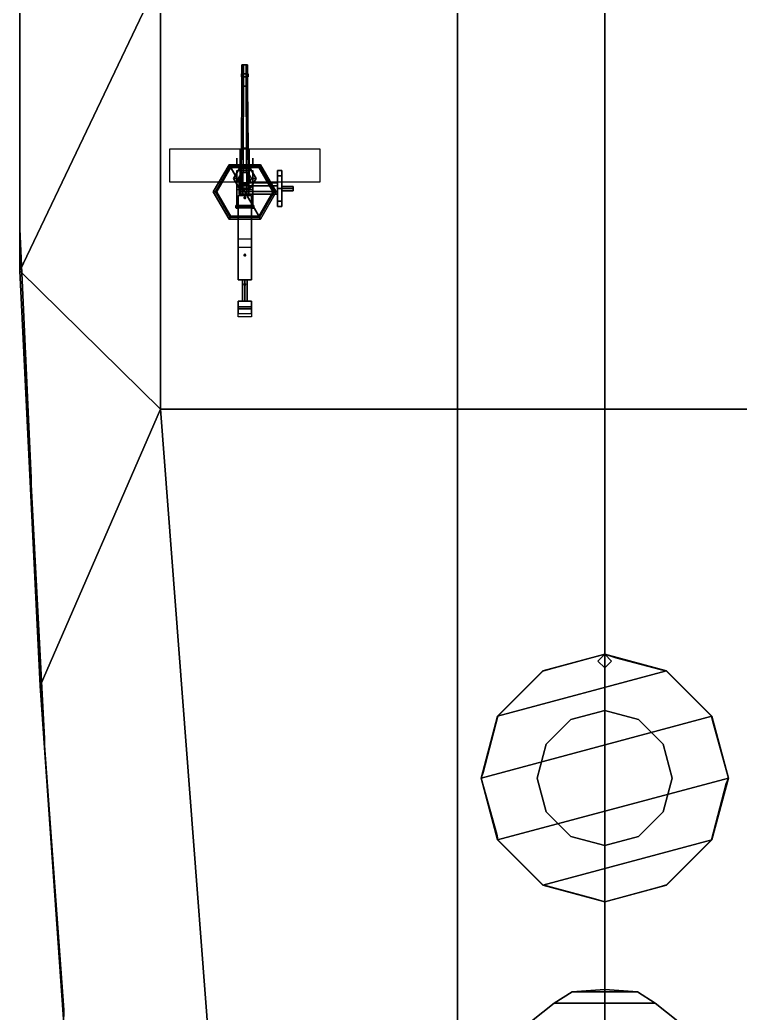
# Model space of a CAD drawing. Extents: x -5.2 to 5.2, y -30 to 29.6.
# Drawn here: x -5.2 to 1.2, y -15.05 to -6.22 of the extents above; entities that cross this region are included whole.
import ezdxf

# ---------------------------------------------------------------- set-up
doc = ezdxf.new("R2010")
doc.units = 0
doc.layers.get('0').update_dxf_attribs({"linetype": 'CONTINUOUS'})
for name, color, linetype in [('GUN', 1, 'CONTINUOUS'), ('RAILINGS', 6, 'CONTINUOUS'), ('SLEEVE', 5, 'CONTINUOUS'), ('TURRET', 2, 'CONTINUOUS')]:
    doc.layers.add(name, color=color, linetype=linetype)

msp = doc.modelspace()

# ---------------------------------------------------------------- linework, layer by layer
at = {"color": 3}
for points in [[(0, -10.7, 6.5), (0, 9.48, 10.24), (0, 9.4708, 10.3083), (0, -10.7165, 6.5906)], [(0, -10.7165, 6.5906), (0, 9.4708, 10.3083), (0, 9.48, 10.24), (0, -10.7, 6.5)], [(0, -10.8638, 7.4011), (0, 9.36, 11.14), (0, 9.35, 11.21), (0, -10.88, 7.49)], [(0, -10.88, 7.49), (0, 9.35, 11.21), (0, 9.36, 11.14), (0, -10.8638, 7.4011)], [(-1.31, -9.68, 1.25), (-1.31, -5.83, 1.25), (-3.95, -5.83, 0.72), (-3.95, -9.68, 0.7)], [(1.31, -5.83, 1.25), (-1.31, -5.83, 1.25), (-1.31, -9.68, 1.25), (1.31, -9.68, 1.25)], [(-1.31, -18.72, 1.12), (-1.31, -9.68, 1.25), (-3.95, -9.68, 0.7), (-3.26, -18.72, 0.68)], [(1.31, -9.68, 1.25), (-1.31, -9.68, 1.25), (-1.31, -18.72, 1.12), (1.31, -18.72, 1.12)], [(0, -10.7, 6.5), (0, -10.88, 7.49), (0, -10.95, 7.47), (0, -10.79, 6.5)], [(0, -10.79, 6.5), (0, -10.95, 7.47), (0, -10.88, 7.49), (0, -10.7, 6.5)], [(0, -11.3259, 6.8163), (0, -10.79, 6.5), (0, -10.8116, 6.6307), (0, -11.3178, 6.86)], [(0, -11.3178, 6.86), (0, -10.8116, 6.6307), (0, -10.79, 6.5), (0, -11.3259, 6.8163)], [(0, -11.3178, 6.86), (0, -10.9258, 7.3231), (0, -10.9415, 7.4182), (0, -11.3615, 6.9068)], [(0, -11.3615, 6.9068), (0, -10.9415, 7.4182), (0, -10.9258, 7.3231), (0, -11.3178, 6.86)], [(0, -12.62, 6.66), (0, -11.3, 6.82), (0, -11.34, 6.91), (0, -12.62, 6.72)], [(0, -12.62, 6.72), (0, -11.34, 6.91), (0, -11.3, 6.82), (0, -12.62, 6.66)], [(0, -12.96, 6.13), (0, -12.5046, 6.6756), (0, -12.62, 6.66), (0, -12.9729, 6.2176)], [(0, -12.9729, 6.2176), (0, -12.62, 6.66), (0, -12.5046, 6.6756), (0, -12.96, 6.13)], [(0, -13.0861, 6.9839), (0, -12.62, 6.72), (0, -12.5196, 6.7353), (0, -13.18, 7.1)], [(0, -13.18, 7.1), (0, -12.5196, 6.7353), (0, -12.62, 6.72), (0, -13.0861, 6.9839)], [(0, -12.96, 6.13), (0, -13.0861, 6.9839), (0, -13.18, 7.1), (0, -13.05, 6.13)], [(0, -13.05, 6.13), (0, -13.18, 7.1), (0, -13.0861, 6.9839), (0, -12.96, 6.13)], [(0, -28.5554, 3.3446), (0, -13.0592, 6.1983), (0, -13.05, 6.13), (0, -28.54, 3.26)], [(0, -28.54, 3.26), (0, -13.05, 6.13), (0, -13.0592, 6.1983), (0, -28.5554, 3.3446)], [(0, -28.7033, 4.1583), (0, -13.17, 7.03), (0, -13.18, 7.1), (0, -28.72, 4.25)], [(0, -28.72, 4.25), (0, -13.18, 7.1), (0, -13.17, 7.03), (0, -28.7033, 4.1583)]]:
    msp.add_3dface(points, dxfattribs=at)
for points in [[(-5.2, -8.45, 0.7), (-5.2, 0.72, 0.75), (-5.2, 0.72), (-5.2, -8.45)], [(-3.95, -5.83, 0.72), (-3.95, -2.31, 0.74), (-5.2, 0.72, 0.75), (-5.2, -8.45, 0.7)], [(-3.95, -9.68, 0.7), (-3.95, -5.83, 0.72), (-5.2, -8.45, 0.7)], [(-3.45, -7.75, 0.78), (-3.325, -7.5335, 0.78), (-3.34, -7.5075, 0.75), (-3.48, -7.75, 0.75)], [(-3.34, -7.5075, 0.7), (-3.48, -7.75, 0.7), (-3.48, -7.75, 0.75), (-3.34, -7.5075, 0.75)], [(-3.325, -7.5335, 0.78), (-3.45, -7.75, 0.78), (-3.45, -7.75, 1.39), (-3.325, -7.5335, 1.39)], [(-3.325, -7.5335, 0.78), (-3.075, -7.5335, 0.78), (-3.06, -7.5075, 0.75), (-3.34, -7.5075, 0.75)], [(-3.06, -7.5075, 0.7), (-3.34, -7.5075, 0.7), (-3.34, -7.5075, 0.75), (-3.06, -7.5075, 0.75)], [(-3.075, -7.5335, 0.78), (-3.325, -7.5335, 0.78), (-3.325, -7.5335, 1.39), (-3.075, -7.5335, 1.39)], [(-3.075, -7.5335, 0.78), (-2.95, -7.75, 0.78), (-2.92, -7.75, 0.75), (-3.06, -7.5075, 0.75)], [(-2.95, -7.75, 0.78), (-3.075, -7.5335, 0.78), (-3.075, -7.5335, 1.39), (-2.95, -7.75, 1.39)], [(-2.92, -7.75, 0.7), (-3.06, -7.5075, 0.7), (-3.06, -7.5075, 0.75), (-2.92, -7.75, 0.75)], [(-3.325, -7.9665, 0.78), (-3.45, -7.75, 0.78), (-3.48, -7.75, 0.75), (-3.34, -7.9925, 0.75)], [(-3.48, -7.75, 0.7), (-3.34, -7.9925, 0.7), (-3.34, -7.9925, 0.75), (-3.48, -7.75, 0.75)], [(-3.45, -7.75, 0.78), (-3.325, -7.9665, 0.78), (-3.325, -7.9665, 1.39), (-3.45, -7.75, 1.39)], [(-3.075, -7.9665, 0.78), (-2.95, -7.75, 0.78), (-2.95, -7.75, 1.39), (-3.075, -7.9665, 1.39)], [(-2.95, -7.75, 0.78), (-3.075, -7.9665, 0.78), (-3.06, -7.9925, 0.75), (-2.92, -7.75, 0.75)], [(-3.06, -7.9925, 0.7), (-2.92, -7.75, 0.7), (-2.92, -7.75, 0.75), (-3.06, -7.9925, 0.75)], [(-3.075, -7.9665, 0.78), (-3.325, -7.9665, 0.78), (-3.34, -7.9925, 0.75), (-3.06, -7.9925, 0.75)], [(-3.34, -7.9925, 0.7), (-3.06, -7.9925, 0.7), (-3.06, -7.9925, 0.75), (-3.34, -7.9925, 0.75)], [(-3.325, -7.9665, 0.78), (-3.075, -7.9665, 0.78), (-3.075, -7.9665, 1.39), (-3.325, -7.9665, 1.39)], [(-5.02, -12.14, 0.68), (-5.2, -8.45, 0.7), (-5.2, -8.45), (-5.02, -12.14)], [(-3.95, -9.68, 0.7), (-3.95, -9.68, 0.7), (-5.2, -8.45, 0.7), (-5.02, -12.14, 0.68)], [(-3.26, -18.72, 0.68), (-3.95, -9.68, 0.7), (-5.02, -12.14, 0.68), (-4.78, -15.57, 0.68)], [(-0.9526, -12.41, 3.41), (0.55, -12.0074, 3.41), (0, -11.86, 3.41), (-0.55, -12.0074, 3.41)], [(0, -11.86, 3.31), (-0.55, -12.0074, 3.31), (-0.55, -12.0074, 3.41), (0, -11.86, 3.41)], [(0, -11.86, 2.96), (-0.06, -11.92, 2.96), (-0.06, -11.92, 7.21), (0, -11.86, 7.21)], [(0.06, -11.92, 7.21), (0, -11.86, 7.21), (-0.06, -11.92, 7.21), (0, -11.98, 7.21)], [(-0.06, -11.92, 2.96), (0, -11.98, 2.96), (0, -11.98, 7.21), (-0.06, -11.92, 7.21)], [(0.55, -12.0074, 3.31), (0, -11.86, 3.31), (0, -11.86, 3.41), (0.55, -12.0074, 3.41)], [(0.06, -11.92, 2.96), (0, -11.86, 2.96), (0, -11.86, 7.21), (0.06, -11.92, 7.21)], [(0, -11.98, 2.96), (0.06, -11.92, 2.96), (0.06, -11.92, 7.21), (0, -11.98, 7.21)], [(-1.1, -12.96, 3.41), (0.9526, -12.41, 3.41), (0.55, -12.0074, 3.41), (-0.9526, -12.41, 3.41)], [(-0.55, -12.0074, 3.31), (-0.9526, -12.41, 3.31), (-0.9526, -12.41, 3.41), (-0.55, -12.0074, 3.41)], [(0.9526, -12.41, 3.31), (0.55, -12.0074, 3.31), (0.55, -12.0074, 3.41), (0.9526, -12.41, 3.41)], [(-4.78, -15.57, 0.68), (-5.02, -12.14, 0.68), (-5.02, -12.14), (-4.78, -15.57)], [(0, -12.36, 1.21), (-0.3, -12.4404, 1.21), (-0.3, -12.4404, 3.31), (0, -12.36, 3.31)], [(0.3, -12.4404, 1.21), (0, -12.36, 1.21), (0, -12.36, 3.31), (0.3, -12.4404, 3.31)], [(-0.9526, -12.41, 3.31), (-1.1, -12.96, 3.31), (-1.1, -12.96, 3.41), (-0.9526, -12.41, 3.41)], [(-0.9526, -13.51, 3.41), (1.1, -12.96, 3.41), (0.9526, -12.41, 3.41), (-1.1, -12.96, 3.41)], [(-0.3, -12.4404, 1.21), (-0.5196, -12.66, 1.2), (-0.5196, -12.66, 3.31), (-0.3, -12.4404, 3.31)], [(0.5196, -12.66, 1.2), (0.3, -12.4404, 1.21), (0.3, -12.4404, 3.31), (0.5196, -12.66, 3.31)], [(1.1, -12.96, 3.31), (0.9526, -12.41, 3.31), (0.9526, -12.41, 3.41), (1.1, -12.96, 3.41)], [(-0.5196, -12.66, 1.2), (-0.6, -12.96, 1.2), (-0.6, -12.96, 3.31), (-0.5196, -12.66, 3.31)], [(0.6, -12.96, 1.2), (0.5196, -12.66, 1.2), (0.5196, -12.66, 3.31), (0.6, -12.96, 3.31)], [(-1.1, -12.96, 3.31), (-0.9526, -13.51, 3.31), (-0.9526, -13.51, 3.41), (-1.1, -12.96, 3.41)], [(-0.55, -13.9126, 3.41), (0.9526, -13.51, 3.41), (1.1, -12.96, 3.41), (-0.9526, -13.51, 3.41)], [(-0.6, -12.96, 1.2), (-0.5196, -13.26, 1.19), (-0.5196, -13.26, 3.31), (-0.6, -12.96, 3.31)], [(0.5196, -13.26, 1.19), (0.6, -12.96, 1.2), (0.6, -12.96, 3.31), (0.5196, -13.26, 3.31)], [(0.9526, -13.51, 3.31), (1.1, -12.96, 3.31), (1.1, -12.96, 3.41), (0.9526, -13.51, 3.41)], [(-0.5196, -13.26, 1.19), (-0.3, -13.4796, 1.19), (-0.3, -13.4796, 3.31), (-0.5196, -13.26, 3.31)], [(0.3, -13.4796, 1.19), (0.5196, -13.26, 1.19), (0.5196, -13.26, 3.31), (0.3, -13.4796, 3.31)], [(-0.3, -13.4796, 1.19), (0, -13.56, 1.19), (0, -13.56, 3.31), (-0.3, -13.4796, 3.31)], [(0, -13.56, 1.19), (0.3, -13.4796, 1.19), (0.3, -13.4796, 3.31), (0, -13.56, 3.31)], [(-0.9526, -13.51, 3.31), (-0.55, -13.9126, 3.31), (-0.55, -13.9126, 3.41), (-0.9526, -13.51, 3.41)], [(0, -14.06, 3.41), (0.55, -13.9126, 3.41), (0.9526, -13.51, 3.41), (-0.55, -13.9126, 3.41)], [(0.55, -13.9126, 3.31), (0.9526, -13.51, 3.31), (0.9526, -13.51, 3.41), (0.55, -13.9126, 3.41)], [(-0.55, -13.9126, 3.31), (0, -14.06, 3.31), (0, -14.06, 3.41), (-0.55, -13.9126, 3.41)], [(0, -14.06, 3.31), (0.55, -13.9126, 3.31), (0.55, -13.9126, 3.41), (0, -14.06, 3.41)]]:
    msp.add_3dface(points)
at = {"layer": 'GUN'}
for points in [[(-3.1875, -6.62, 1.7383), (-3.2125, -6.62, 1.7383), (-3.225, -6.62, 1.76), (-3.175, -6.62, 1.76)], [(-3.175, -6.62, 1.76), (-3.225, -6.62, 1.76), (-3.2125, -6.62, 1.7817), (-3.1875, -6.62, 1.7817)], [(-3.225, -6.62, 1.76), (-3.2125, -6.62, 1.7383), (-3.2125, -6.81, 1.7383), (-3.225, -6.81, 1.76)], [(-3.2125, -6.62, 1.7817), (-3.225, -6.62, 1.76), (-3.225, -6.81, 1.76), (-3.2125, -6.81, 1.7817)], [(-3.2125, -6.62, 1.7383), (-3.1875, -6.62, 1.7383), (-3.1875, -6.81, 1.7383), (-3.2125, -6.81, 1.7383)], [(-3.1875, -6.62, 1.7817), (-3.2125, -6.62, 1.7817), (-3.2125, -6.81, 1.7817), (-3.1875, -6.81, 1.7817)], [(-3.1875, -6.62, 1.7383), (-3.175, -6.62, 1.76), (-3.175, -6.81, 1.76), (-3.1875, -6.81, 1.7383)], [(-3.175, -6.62, 1.76), (-3.1875, -6.62, 1.7817), (-3.1875, -6.81, 1.7817), (-3.175, -6.81, 1.76)], [(-3.17, -6.7, 1.76), (-3.23, -6.7, 1.76), (-3.215, -6.7, 1.786), (-3.185, -6.7, 1.786)], [(-3.185, -6.7, 1.734), (-3.215, -6.7, 1.734), (-3.23, -6.7, 1.76), (-3.17, -6.7, 1.76)], [(-3.23, -6.7, 1.76), (-3.215, -6.7, 1.734), (-3.215, -6.725, 1.734), (-3.23, -6.725, 1.76)], [(-3.215, -6.7, 1.786), (-3.23, -6.7, 1.76), (-3.23, -6.725, 1.76), (-3.215, -6.725, 1.786)], [(-3.215, -6.7, 1.734), (-3.185, -6.7, 1.734), (-3.185, -6.725, 1.734), (-3.215, -6.725, 1.734)], [(-3.185, -6.7, 1.786), (-3.215, -6.7, 1.786), (-3.215, -6.725, 1.786), (-3.185, -6.725, 1.786)], [(-3.185, -6.7, 1.734), (-3.17, -6.7, 1.76), (-3.17, -6.725, 1.76), (-3.185, -6.725, 1.734)], [(-3.17, -6.7, 1.76), (-3.185, -6.7, 1.786), (-3.185, -6.725, 1.786), (-3.17, -6.725, 1.76)], [(-3.17, -6.725, 1.76), (-3.23, -6.725, 1.76), (-3.215, -6.725, 1.734), (-3.185, -6.725, 1.734)], [(-3.185, -6.725, 1.786), (-3.215, -6.725, 1.786), (-3.23, -6.725, 1.76), (-3.17, -6.725, 1.76)], [(-3.23, -7.36, 1.76), (-3.215, -7.36, 1.786), (-3.2125, -6.81, 1.7817), (-3.225, -6.81, 1.76)], [(-3.215, -7.36, 1.734), (-3.23, -7.36, 1.76), (-3.225, -6.81, 1.76), (-3.2125, -6.81, 1.7383)], [(-3.215, -7.36, 1.786), (-3.185, -7.36, 1.786), (-3.1875, -6.81, 1.7817), (-3.2125, -6.81, 1.7817)], [(-3.185, -7.36, 1.734), (-3.215, -7.36, 1.734), (-3.2125, -6.81, 1.7383), (-3.1875, -6.81, 1.7383)], [(-3.185, -7.36, 1.786), (-3.17, -7.36, 1.76), (-3.175, -6.81, 1.76), (-3.1875, -6.81, 1.7817)], [(-3.17, -7.36, 1.76), (-3.185, -7.36, 1.734), (-3.1875, -6.81, 1.7383), (-3.175, -6.81, 1.76)], [(-3.23, -7.36, 1.76), (-3.215, -7.36, 1.734), (-3.2175, -7.78, 1.7297), (-3.235, -7.78, 1.76)], [(-3.215, -7.36, 1.786), (-3.23, -7.36, 1.76), (-3.235, -7.78, 1.76), (-3.2175, -7.78, 1.7903)], [(-3.215, -7.36, 1.734), (-3.185, -7.36, 1.734), (-3.1825, -7.78, 1.7297), (-3.2175, -7.78, 1.7297)], [(-3.185, -7.36, 1.786), (-3.215, -7.36, 1.786), (-3.2175, -7.78, 1.7903), (-3.1825, -7.78, 1.7903)], [(-3.185, -7.36, 1.734), (-3.17, -7.36, 1.76), (-3.165, -7.78, 1.76), (-3.1825, -7.78, 1.7297)], [(-3.17, -7.36, 1.76), (-3.185, -7.36, 1.786), (-3.1825, -7.78, 1.7903), (-3.165, -7.78, 1.76)]]:
    msp.add_3dface(points, dxfattribs=at)
at = {"layer": 'RAILINGS'}
for points in [[(-5.2, -6.25, 0.71), (-5.2, -6.25, 1.69), (-5.2, -6.19, 1.69), (-5.2, -6.19, 0.71)], [(-5.2, -6.19, 0.71), (-5.2, -6.19, 1.69), (-5.2, -6.25, 1.69), (-5.2, -6.25, 0.71)], [(-5.2, -6.25, 1.12), (-5.2, -8.02, 1.12), (-5.2, -8.02, 1.2), (-5.2, -6.25, 1.2)], [(-5.2, -6.25, 1.2), (-5.2, -8.02, 1.2), (-5.2, -8.02, 1.12), (-5.2, -6.25, 1.12)], [(-5.2, -6.25, 1.69), (-5.2, -8.02, 1.69), (-5.2, -8.02, 1.61), (-5.2, -6.25, 1.61)], [(-5.2, -6.25, 1.61), (-5.2, -8.02, 1.61), (-5.2, -8.02, 1.69), (-5.2, -6.25, 1.69)], [(-5.2, -8.02, 0.7), (-5.2, -8.02, 1.69), (-5.2, -8.08, 1.69), (-5.2, -8.08, 0.7)], [(-5.2, -8.08, 0.7), (-5.2, -8.08, 1.69), (-5.2, -8.02, 1.69), (-5.2, -8.02, 0.7)], [(-5.2, -8.08, 1.12), (-5.1, -10.29, 1.12), (-5.1, -10.29, 1.2), (-5.2, -8.08, 1.2)], [(-5.2, -8.08, 1.2), (-5.1, -10.29, 1.2), (-5.1, -10.29, 1.12), (-5.2, -8.08, 1.12)], [(-5.2, -8.08, 1.69), (-5.1, -10.29, 1.69), (-5.1, -10.29, 1.61), (-5.2, -8.08, 1.61)], [(-5.2, -8.08, 1.61), (-5.1, -10.29, 1.61), (-5.1, -10.29, 1.69), (-5.2, -8.08, 1.69)], [(-5.1, -10.29, 0.69), (-5.1, -10.29, 1.69), (-5.1, -10.35, 1.69), (-5.1, -10.35, 0.69)], [(-5.1, -10.35, 0.69), (-5.1, -10.35, 1.69), (-5.1, -10.29, 1.69), (-5.1, -10.29, 0.69)], [(-5.1, -10.35, 1.2), (-4.98, -12.61, 1.2), (-4.98, -12.61, 1.12), (-5.1, -10.35, 1.12)], [(-5.1, -10.35, 1.12), (-4.98, -12.61, 1.12), (-4.98, -12.61, 1.2), (-5.1, -10.35, 1.2)], [(-5.1, -10.35, 1.61), (-4.98, -12.61, 1.61), (-4.98, -12.61, 1.69), (-5.1, -10.35, 1.69)], [(-5.1, -10.35, 1.69), (-4.98, -12.61, 1.69), (-4.98, -12.61, 1.61), (-5.1, -10.35, 1.61)], [(0, -11.86, 4.05), (-0.48, -11.99, 4.05), (-0.48, -11.99, 3.97), (0, -11.86, 3.97)], [(0, -11.86, 3.97), (-0.48, -11.99, 3.97), (-0.48, -11.99, 4.05), (0, -11.86, 4.05)], [(0.1, -11.89, 3.41), (0.1, -11.89, 4.05), (0, -11.86, 4.05), (0, -11.86, 3.41)], [(0, -11.86, 3.41), (0, -11.86, 4.05), (0.1, -11.89, 4.05), (0.1, -11.89, 3.41)], [(0.55, -12.01, 3.97), (0.1, -11.89, 3.97), (0.1, -11.89, 4.05), (0.55, -12.01, 4.05)], [(0.55, -12.01, 4.05), (0.1, -11.89, 4.05), (0.1, -11.89, 3.97), (0.55, -12.01, 3.97)], [(-0.55, -12.01, 3.41), (-0.55, -12.01, 4.05), (-0.48, -11.99, 4.05), (-0.48, -11.99, 3.41)], [(-0.48, -11.99, 3.41), (-0.48, -11.99, 4.05), (-0.55, -12.01, 4.05), (-0.55, -12.01, 3.41)], [(-0.55, -12.01, 4.05), (-0.9, -12.36, 4.05), (-0.9, -12.36, 3.97), (-0.55, -12.01, 3.97)], [(-0.55, -12.01, 3.97), (-0.9, -12.36, 3.97), (-0.9, -12.36, 4.05), (-0.55, -12.01, 4.05)], [(0.55, -12.01, 3.41), (0.55, -12.01, 4.05), (0.6, -12.06, 4.05), (0.6, -12.06, 3.41)], [(0.6, -12.06, 3.41), (0.6, -12.06, 4.05), (0.55, -12.01, 4.05), (0.55, -12.01, 3.41)], [(0.95, -12.41, 4.05), (0.6, -12.06, 4.05), (0.6, -12.06, 3.97), (0.95, -12.41, 3.97)], [(0.95, -12.41, 3.97), (0.6, -12.06, 3.97), (0.6, -12.06, 4.05), (0.95, -12.41, 4.05)], [(-0.95, -12.41, 3.41), (-0.95, -12.41, 4.05), (-0.9, -12.36, 4.05), (-0.9, -12.36, 3.41)], [(-0.9, -12.36, 3.41), (-0.9, -12.36, 4.05), (-0.95, -12.41, 4.05), (-0.95, -12.41, 3.41)], [(-0.95, -12.41, 4.05), (-1.08, -12.91, 4.05), (-1.08, -12.91, 3.97), (-0.95, -12.41, 3.97)], [(-0.95, -12.41, 3.97), (-1.08, -12.91, 3.97), (-1.08, -12.91, 4.05), (-0.95, -12.41, 4.05)], [(0.96, -12.46, 3.41), (0.96, -12.46, 4.05), (0.95, -12.41, 4.05), (0.95, -12.41, 3.41)], [(0.95, -12.41, 3.41), (0.95, -12.41, 4.05), (0.96, -12.46, 4.05), (0.96, -12.46, 3.41)], [(1.1, -12.96, 3.97), (0.96, -12.46, 3.97), (0.96, -12.46, 4.05), (1.1, -12.96, 4.05)], [(1.1, -12.96, 4.05), (0.96, -12.46, 4.05), (0.96, -12.46, 3.97), (1.1, -12.96, 3.97)], [(-4.98, -12.61, 0.68), (-4.98, -12.61, 1.69), (-4.98, -12.67, 1.69), (-4.98, -12.67, 0.68)], [(-4.98, -12.67, 0.68), (-4.98, -12.67, 1.69), (-4.98, -12.61, 1.69), (-4.98, -12.61, 0.68)], [(-4.98, -12.67, 1.12), (-4.81, -15.02, 1.12), (-4.81, -15.02, 1.2), (-4.98, -12.67, 1.2)], [(-4.98, -12.67, 1.2), (-4.81, -15.02, 1.2), (-4.81, -15.02, 1.12), (-4.98, -12.67, 1.12)], [(-4.98, -12.67, 1.69), (-4.81, -15.02, 1.69), (-4.81, -15.02, 1.61), (-4.98, -12.67, 1.61)], [(-4.98, -12.67, 1.61), (-4.81, -15.02, 1.61), (-4.81, -15.02, 1.69), (-4.98, -12.67, 1.69)], [(-1.1, -12.96, 3.41), (-1.1, -12.96, 4.05), (-1.08, -12.91, 4.05), (-1.08, -12.91, 3.41)], [(-1.08, -12.91, 3.41), (-1.08, -12.91, 4.05), (-1.1, -12.96, 4.05), (-1.1, -12.96, 3.41)], [(-1.1, -12.96, 4.05), (-0.96, -13.46, 4.05), (-0.96, -13.46, 3.97), (-1.1, -12.96, 3.97)], [(-1.1, -12.96, 3.97), (-0.96, -13.46, 3.97), (-0.96, -13.46, 4.05), (-1.1, -12.96, 4.05)], [(1.08, -13.01, 3.41), (1.08, -13.01, 4.05), (1.1, -12.96, 4.05), (1.1, -12.96, 3.41)], [(1.1, -12.96, 3.41), (1.1, -12.96, 4.05), (1.08, -13.01, 4.05), (1.08, -13.01, 3.41)], [(0.95, -13.51, 3.97), (1.08, -13.01, 3.97), (1.08, -13.01, 4.05), (0.95, -13.51, 4.05)], [(0.95, -13.51, 4.05), (1.08, -13.01, 4.05), (1.08, -13.01, 3.97), (0.95, -13.51, 3.97)], [(-0.95, -13.51, 3.41), (-0.95, -13.51, 4.05), (-0.96, -13.46, 4.05), (-0.96, -13.46, 3.41)], [(-0.96, -13.46, 3.41), (-0.96, -13.46, 4.05), (-0.95, -13.51, 4.05), (-0.95, -13.51, 3.41)], [(-0.95, -13.51, 4.05), (-0.6, -13.86, 4.05), (-0.6, -13.86, 3.97), (-0.95, -13.51, 3.97)], [(-0.95, -13.51, 3.97), (-0.6, -13.86, 3.97), (-0.6, -13.86, 4.05), (-0.95, -13.51, 4.05)], [(0.55, -13.91, 3.97), (0.9, -13.56, 3.97), (0.9, -13.56, 4.05), (0.55, -13.91, 4.05)], [(0.55, -13.91, 4.05), (0.9, -13.56, 4.05), (0.9, -13.56, 3.97), (0.55, -13.91, 3.97)], [(0.9, -13.56, 3.41), (0.9, -13.56, 4.05), (0.95, -13.51, 4.05), (0.95, -13.51, 3.41)], [(0.95, -13.51, 3.41), (0.95, -13.51, 4.05), (0.9, -13.56, 4.05), (0.9, -13.56, 3.41)], [(-0.6, -13.86, 3.41), (-0.6, -13.86, 4.05), (-0.55, -13.91, 4.05), (-0.55, -13.91, 3.41)], [(-0.55, -13.91, 3.41), (-0.55, -13.91, 4.05), (-0.6, -13.86, 4.05), (-0.6, -13.86, 3.41)], [(-0.55, -13.91, 4.05), (-0.1, -14.03, 4.05), (-0.1, -14.03, 3.97), (-0.55, -13.91, 3.97)], [(-0.55, -13.91, 3.97), (-0.1, -14.03, 3.97), (-0.1, -14.03, 4.05), (-0.55, -13.91, 4.05)], [(0, -14.06, 4.05), (0.48, -13.93, 4.05), (0.48, -13.93, 3.97), (0, -14.06, 3.97)], [(0, -14.06, 3.97), (0.48, -13.93, 3.97), (0.48, -13.93, 4.05), (0, -14.06, 4.05)], [(0.55, -13.91, 3.41), (0.55, -13.91, 4.05), (0.48, -13.93, 4.05), (0.48, -13.93, 3.41)], [(0.48, -13.93, 3.41), (0.48, -13.93, 4.05), (0.55, -13.91, 4.05), (0.55, -13.91, 3.41)], [(0, -14.06, 3.41), (0, -14.06, 4.05), (-0.1, -14.03, 4.05), (-0.1, -14.03, 3.41)], [(-0.1, -14.03, 3.41), (-0.1, -14.03, 4.05), (0, -14.06, 4.05), (0, -14.06, 3.41)], [(-4.81, -15.08, 0.68), (-4.81, -15.08, 1.69), (-4.81, -15.02, 1.69), (-4.81, -15.02, 0.68)], [(-4.81, -15.02, 0.68), (-4.81, -15.02, 1.69), (-4.81, -15.08, 1.69), (-4.81, -15.08, 0.68)]]:
    msp.add_3dface(points, dxfattribs=at)
at = {"layer": 'SLEEVE'}
for points in [[(-3.14, -7.78, 1.73), (-3.14, -7.87, 1.68), (-3.26, -7.87, 1.68), (-3.26, -7.78, 1.73)], [(-3.14, -7.78, 1.79), (-3.14, -7.78, 1.73), (-3.26, -7.78, 1.73), (-3.26, -7.78, 1.79)], [(-3.26, -7.78, 1.73), (-3.26, -7.87, 1.68), (-3.26, -7.87, 1.83), (-3.26, -7.78, 1.79)], [(-3.26, -7.78, 1.79), (-3.26, -7.87, 1.83), (-3.14, -7.87, 1.83), (-3.14, -7.78, 1.79)], [(-3.21, -7.8, 1.93), (-3.2, -7.81, 1.93), (-3.19, -7.8, 1.93), (-3.2, -7.79, 1.93)], [(-3.2, -7.79, 1.79), (-3.21, -7.8, 1.79), (-3.21, -7.8, 1.93), (-3.2, -7.79, 1.93)], [(-3.21, -7.8, 1.79), (-3.2, -7.81, 1.8), (-3.2, -7.81, 1.93), (-3.21, -7.8, 1.93)], [(-3.19, -7.8, 1.79), (-3.2, -7.79, 1.79), (-3.2, -7.79, 1.93), (-3.19, -7.8, 1.93)], [(-3.2, -7.81, 1.8), (-3.19, -7.8, 1.79), (-3.19, -7.8, 1.93), (-3.2, -7.81, 1.93)], [(-3.14, -7.87, 1.83), (-3.14, -7.87, 1.68), (-3.14, -7.78, 1.73), (-3.14, -7.78, 1.79)], [(-3.28, -7.89, 1.76), (-3.28, -7.88, 1.77), (-3.28, -7.87, 1.76), (-3.28, -7.88, 1.75)], [(-3.12, -7.87, 1.76), (-3.12, -7.88, 1.75), (-3.28, -7.88, 1.75), (-3.28, -7.87, 1.76)], [(-3.12, -7.88, 1.77), (-3.12, -7.87, 1.76), (-3.28, -7.87, 1.76), (-3.28, -7.88, 1.77)], [(-3.12, -7.88, 1.75), (-3.12, -7.89, 1.76), (-3.28, -7.89, 1.76), (-3.28, -7.88, 1.75)], [(-3.12, -7.89, 1.76), (-3.12, -7.88, 1.77), (-3.28, -7.88, 1.77), (-3.28, -7.89, 1.76)], [(-3.14, -7.87, 1.68), (-3.14, -8.53, 1.68), (-3.26, -8.53, 1.68), (-3.26, -7.87, 1.68)], [(-3.26, -7.87, 1.83), (-3.26, -8.53, 1.83), (-3.14, -8.53, 1.83), (-3.14, -7.87, 1.83)], [(-3.26, -7.87, 1.68), (-3.26, -8.53, 1.68), (-3.26, -8.53, 1.83), (-3.26, -7.87, 1.83)], [(-3.14, -8.53, 1.83), (-3.14, -8.53, 1.68), (-3.14, -7.87, 1.68), (-3.14, -7.87, 1.83)], [(-3.12, -7.88, 1.75), (-3.12, -7.87, 1.76), (-3.12, -7.88, 1.77), (-3.12, -7.89, 1.76)], [(-3.26, -8.17, 1.83), (-3.26, -8.24, 1.95), (-3.14, -8.24, 1.95), (-3.14, -8.17, 1.83)], [(-3.21, -8.31, 2), (-3.2, -8.32, 2), (-3.19, -8.31, 2), (-3.2, -8.3, 2)], [(-3.2, -8.3, 1.83), (-3.21, -8.31, 1.83), (-3.21, -8.31, 2), (-3.2, -8.3, 2)], [(-3.19, -8.31, 1.83), (-3.2, -8.3, 1.83), (-3.2, -8.3, 2), (-3.19, -8.31, 2)], [(-3.21, -8.31, 1.83), (-3.2, -8.32, 1.83), (-3.2, -8.32, 2), (-3.21, -8.31, 2)], [(-3.2, -8.32, 1.83), (-3.19, -8.31, 1.83), (-3.19, -8.31, 2), (-3.2, -8.32, 2)], [(-3.26, -8.53, 1.83), (-3.26, -8.53, 1.68), (-3.14, -8.53, 1.68), (-3.14, -8.53, 1.83)], [(-3.22, -8.53, 1.75), (-3.2, -8.53, 1.73), (-3.2, -8.72, 1.73), (-3.22, -8.72, 1.75)], [(-3.2, -8.53, 1.77), (-3.22, -8.53, 1.75), (-3.22, -8.72, 1.75), (-3.2, -8.72, 1.77)], [(-3.2, -8.56, 1.68), (-3.19, -8.57, 1.68), (-3.2, -8.58, 1.68), (-3.21, -8.57, 1.68)], [(-3.21, -8.57, 1.88), (-3.2, -8.58, 1.88), (-3.19, -8.57, 1.88), (-3.2, -8.56, 1.88)], [(-3.2, -8.56, 1.68), (-3.21, -8.57, 1.68), (-3.21, -8.57, 1.88), (-3.2, -8.56, 1.88)], [(-3.2, -8.53, 1.73), (-3.18, -8.53, 1.75), (-3.18, -8.72, 1.75), (-3.2, -8.72, 1.73)], [(-3.18, -8.53, 1.75), (-3.2, -8.53, 1.77), (-3.2, -8.72, 1.77), (-3.18, -8.72, 1.75)], [(-3.19, -8.57, 1.68), (-3.2, -8.56, 1.68), (-3.2, -8.56, 1.88), (-3.19, -8.57, 1.88)], [(-3.21, -8.57, 1.68), (-3.2, -8.58, 1.68), (-3.2, -8.58, 1.88), (-3.21, -8.57, 1.88)], [(-3.2, -8.58, 1.68), (-3.19, -8.57, 1.68), (-3.19, -8.57, 1.88), (-3.2, -8.58, 1.88)], [(-3.26, -8.72, 1.7), (-3.26, -8.77, 1.63), (-3.14, -8.77, 1.63), (-3.14, -8.72, 1.7)], [(-3.26, -8.79, 1.85), (-3.26, -8.72, 1.78), (-3.14, -8.72, 1.78), (-3.14, -8.79, 1.85)], [(-3.26, -8.72, 1.78), (-3.26, -8.72, 1.7), (-3.14, -8.72, 1.7), (-3.14, -8.72, 1.78)], [(-3.26, -8.77, 1.63), (-3.26, -8.83, 1.6), (-3.14, -8.83, 1.6), (-3.14, -8.77, 1.63)], [(-3.26, -8.86, 1.85), (-3.26, -8.79, 1.85), (-3.14, -8.79, 1.85), (-3.14, -8.86, 1.85)]]:
    msp.add_3dface(points, dxfattribs=at)
at = {"layer": 'TURRET'}
for points in [[(-3.24, -7.37, 1.12), (-3.87, -7.37, 1.12), (-3.87, -7.66, 2.08), (-3.24, -7.66, 2.08)], [(-3.16, -7.37, 1.12), (-3.24, -7.37, 1.12), (-3.24, -7.5301, 1.6499), (-3.16, -7.5301, 1.6499)], [(-2.53, -7.37, 1.12), (-3.16, -7.37, 1.12), (-3.16, -7.66, 2.08), (-2.53, -7.66, 2.08)], [(-3.27, -7.53, 1.39), (-3.27, -7.45, 1.38), (-3.27, -7.48, 1.48), (-3.27, -7.53, 1.43)], [(-3.13, -7.53, 1.39), (-3.13, -7.45, 1.38), (-3.13, -7.48, 1.48), (-3.13, -7.53, 1.43)], [(-3.33, -7.9752, 1.39), (-3.46, -7.75, 1.39), (-3.33, -7.5248, 1.39), (-3.07, -7.9752, 1.39)], [(-3.46, -7.75, 1.43), (-3.33, -7.9752, 1.43), (-3.07, -7.9752, 1.43), (-3.33, -7.5248, 1.43)], [(-3.33, -7.5248, 1.39), (-3.46, -7.75, 1.39), (-3.46, -7.75, 1.43), (-3.33, -7.5248, 1.43)], [(-3.07, -7.9752, 1.39), (-3.33, -7.5248, 1.39), (-3.07, -7.5248, 1.39), (-2.94, -7.75, 1.39)], [(-3.33, -7.5248, 1.43), (-3.07, -7.9752, 1.43), (-2.94, -7.75, 1.43), (-3.07, -7.5248, 1.43)], [(-3.07, -7.5248, 1.39), (-3.33, -7.5248, 1.39), (-3.33, -7.5248, 1.43), (-3.07, -7.5248, 1.43)], [(-3.25, -7.5434, 1.43), (-3.3, -7.63, 1.43), (-3.3, -7.63, 1.52), (-3.25, -7.5434, 1.52)], [(-3.26, -7.63, 1.56), (-3.23, -7.578, 1.56), (-3.25, -7.5434, 1.52), (-3.3, -7.63, 1.52)], [(-3.27, -7.73, 1.58), (-3.27, -7.56, 1.58), (-3.27, -7.56, 1.61), (-3.27, -7.71, 1.65)], [(-3.27, -7.73, 1.58), (-3.27, -7.56, 1.58), (-3.13, -7.56, 1.58), (-3.13, -7.73, 1.58)], [(-3.23, -7.578, 1.56), (-3.26, -7.63, 1.56), (-3.26, -7.63, 1.58), (-3.23, -7.578, 1.58)], [(-3.15, -7.5434, 1.43), (-3.25, -7.5434, 1.43), (-3.25, -7.5434, 1.52), (-3.15, -7.5434, 1.52)], [(-3.23, -7.578, 1.56), (-3.17, -7.578, 1.56), (-3.15, -7.5434, 1.52), (-3.25, -7.5434, 1.52)], [(-3.17, -7.578, 1.56), (-3.23, -7.578, 1.56), (-3.23, -7.578, 1.58), (-3.17, -7.578, 1.58)], [(-3.17, -7.578, 1.56), (-3.14, -7.63, 1.56), (-3.1, -7.63, 1.52), (-3.15, -7.5434, 1.52)], [(-3.14, -7.63, 1.56), (-3.17, -7.578, 1.56), (-3.17, -7.578, 1.58), (-3.14, -7.63, 1.58)], [(-3.1, -7.63, 1.43), (-3.15, -7.5434, 1.43), (-3.15, -7.5434, 1.52), (-3.1, -7.63, 1.52)], [(-3.13, -7.73, 1.58), (-3.13, -7.56, 1.58), (-3.13, -7.56, 1.61), (-3.13, -7.71, 1.65)], [(-2.94, -7.75, 1.39), (-3.07, -7.5248, 1.39), (-3.07, -7.5248, 1.43), (-2.94, -7.75, 1.43)], [(-2.91, -7.72, 1.63), (-2.91, -7.6069, 1.5831), (-2.91, -7.56, 1.47), (-2.91, -7.8331, 1.5831)], [(-2.91, -7.56, 1.47), (-2.91, -7.6069, 1.5831), (-2.87, -7.6069, 1.5831), (-2.87, -7.56, 1.47)], [(-2.91, -7.8331, 1.5831), (-2.91, -7.56, 1.47), (-2.91, -7.6069, 1.3569), (-2.91, -7.88, 1.47)], [(-2.91, -7.6069, 1.3569), (-2.91, -7.56, 1.47), (-2.87, -7.56, 1.47), (-2.87, -7.6069, 1.3569)], [(-2.87, -7.8331, 1.5831), (-2.87, -7.56, 1.47), (-2.87, -7.6069, 1.5831), (-2.87, -7.72, 1.63)], [(-2.87, -7.88, 1.47), (-2.87, -7.6069, 1.3569), (-2.87, -7.56, 1.47), (-2.87, -7.8331, 1.5831)], [(-3.3, -7.63, 1.43), (-3.25, -7.7166, 1.43), (-3.25, -7.7166, 1.52), (-3.3, -7.63, 1.52)], [(-3.23, -7.682, 1.56), (-3.26, -7.63, 1.56), (-3.3, -7.63, 1.52), (-3.25, -7.7166, 1.52)], [(-3.26, -7.63, 1.56), (-3.23, -7.682, 1.56), (-3.23, -7.682, 1.58), (-3.26, -7.63, 1.58)], [(-3.25, -7.695, 1.5133), (-3.25, -7.67, 1.47), (-3.25, -7.695, 1.4267), (-3.25, -7.745, 1.5133)], [(-3.25, -7.695, 1.4267), (-3.25, -7.67, 1.47), (-2.91, -7.67, 1.47), (-2.91, -7.695, 1.4267)], [(-3.25, -7.67, 1.47), (-3.25, -7.695, 1.5133), (-2.91, -7.695, 1.5133), (-2.91, -7.67, 1.47)], [(-3.17, -7.682, 1.56), (-3.23, -7.682, 1.56), (-3.25, -7.7166, 1.52), (-3.15, -7.7166, 1.52)], [(-3.23, -7.682, 1.56), (-3.17, -7.682, 1.56), (-3.17, -7.682, 1.58), (-3.23, -7.682, 1.58)], [(-3.17, -7.682, 1.56), (-3.14, -7.63, 1.56), (-3.14, -7.63, 1.58), (-3.17, -7.682, 1.58)], [(-3.14, -7.63, 1.56), (-3.17, -7.682, 1.56), (-3.15, -7.7166, 1.52), (-3.1, -7.63, 1.52)], [(-3.15, -7.7166, 1.43), (-3.1, -7.63, 1.43), (-3.1, -7.63, 1.52), (-3.15, -7.7166, 1.52)], [(-2.91, -7.72, 1.31), (-2.91, -7.6069, 1.3569), (-2.87, -7.6069, 1.3569), (-2.87, -7.72, 1.31)], [(-2.91, -7.88, 1.47), (-2.91, -7.6069, 1.3569), (-2.91, -7.72, 1.31), (-2.91, -7.8331, 1.3569)], [(-2.91, -7.6069, 1.5831), (-2.91, -7.72, 1.63), (-2.87, -7.72, 1.63), (-2.87, -7.6069, 1.5831)], [(-2.87, -7.8331, 1.3569), (-2.87, -7.72, 1.31), (-2.87, -7.6069, 1.3569), (-2.87, -7.88, 1.47)], [(-3.46, -7.75, 1.39), (-3.33, -7.9752, 1.39), (-3.33, -7.9752, 1.43), (-3.46, -7.75, 1.43)], [(-3.27, -7.79, 1.62), (-3.27, -7.73, 1.58), (-3.27, -7.71, 1.65), (-3.27, -7.75, 1.67)], [(-3.27, -7.83, 1.67), (-3.27, -7.79, 1.62), (-3.27, -7.75, 1.67), (-3.27, -7.78, 1.74)], [(-3.25, -7.745, 1.5133), (-3.25, -7.695, 1.4267), (-3.25, -7.745, 1.4267), (-3.25, -7.77, 1.47)], [(-3.25, -7.745, 1.4267), (-3.25, -7.695, 1.4267), (-2.91, -7.695, 1.4267), (-2.91, -7.745, 1.4267)], [(-3.25, -7.695, 1.5133), (-3.25, -7.745, 1.5133), (-2.91, -7.745, 1.5133), (-2.91, -7.695, 1.5133)], [(-3.25, -7.7166, 1.43), (-3.15, -7.7166, 1.43), (-3.15, -7.7166, 1.52), (-3.25, -7.7166, 1.52)], [(-3.25, -7.77, 1.47), (-3.25, -7.745, 1.4267), (-2.91, -7.745, 1.4267), (-2.91, -7.77, 1.47)], [(-3.25, -7.745, 1.5133), (-3.25, -7.77, 1.47), (-2.91, -7.77, 1.47), (-2.91, -7.745, 1.5133)], [(-3.13, -7.79, 1.62), (-3.13, -7.73, 1.58), (-3.13, -7.71, 1.65), (-3.13, -7.75, 1.67)], [(-3.13, -7.83, 1.67), (-3.13, -7.79, 1.62), (-3.13, -7.75, 1.67), (-3.13, -7.78, 1.74)], [(-3.07, -7.9752, 1.39), (-2.94, -7.75, 1.39), (-2.94, -7.75, 1.43), (-3.07, -7.9752, 1.43)], [(-2.91, -7.8331, 1.3569), (-2.91, -7.72, 1.31), (-2.87, -7.72, 1.31), (-2.87, -7.8331, 1.3569)], [(-2.91, -7.72, 1.63), (-2.91, -7.8331, 1.5831), (-2.87, -7.8331, 1.5831), (-2.87, -7.72, 1.63)], [(-2.87, -7.7, 1.35), (-2.87, -7.72, 1.37), (-2.77, -7.72, 1.37), (-2.77, -7.7, 1.35)], [(-2.87, -7.72, 1.33), (-2.87, -7.7, 1.35), (-2.77, -7.7, 1.35), (-2.77, -7.72, 1.33)], [(-2.87, -7.72, 1.37), (-2.87, -7.74, 1.35), (-2.77, -7.74, 1.35), (-2.77, -7.72, 1.37)], [(-2.87, -7.74, 1.35), (-2.87, -7.72, 1.33), (-2.77, -7.72, 1.33), (-2.77, -7.74, 1.35)], [(-2.77, -7.74, 1.35), (-2.77, -7.72, 1.33), (-2.77, -7.7, 1.35), (-2.77, -7.72, 1.37)], [(-3.27, -7.83, 1.73), (-3.27, -7.83, 1.67), (-3.27, -7.78, 1.74), (-3.27, -7.83, 1.76)], [(-3.27, -7.9, 1.74), (-3.27, -7.83, 1.73), (-3.27, -7.83, 1.76), (-3.27, -7.88, 1.79)], [(-3.13, -7.83, 1.73), (-3.13, -7.83, 1.67), (-3.13, -7.78, 1.74), (-3.13, -7.83, 1.76)], [(-3.13, -7.9, 1.74), (-3.13, -7.83, 1.73), (-3.13, -7.83, 1.76), (-3.13, -7.88, 1.79)], [(-2.91, -7.8331, 1.5831), (-2.91, -7.88, 1.47), (-2.87, -7.88, 1.47), (-2.87, -7.8331, 1.5831)], [(-2.91, -7.88, 1.47), (-2.91, -7.8331, 1.3569), (-2.87, -7.8331, 1.3569), (-2.87, -7.88, 1.47)], [(-3.33, -7.9752, 1.39), (-3.07, -7.9752, 1.39), (-3.07, -7.9752, 1.43), (-3.33, -7.9752, 1.43)], [(-0.29, -14.86, 1.25), (-0.45, -14.96, 1.25), (-0.45, -14.96, 3.52), (-0.29, -14.86, 3.52)], [(-0.29, -14.86, 3.52), (-0.45, -14.96, 3.52), (0.45, -14.96, 3.52), (0.29, -14.86, 3.52)], [(-0.29, -14.86, 3.52), (0, -14.84, 3.52), (0, -14.84, 1.25), (-0.29, -14.86, 1.25)], [(0, -14.84, 3.52), (-0.29, -14.86, 3.52), (0.29, -14.86, 3.52), (0, -14.84, 3.52)], [(0.29, -14.86, 1.25), (0, -14.84, 1.25), (0, -14.84, 3.52), (0.29, -14.86, 3.52)], [(0.29, -14.86, 3.52), (0.45, -14.96, 3.52), (0.45, -14.96, 1.25), (0.29, -14.86, 1.25)], [(-0.45, -14.96, 1.25), (-0.65, -15.12, 1.25), (-0.65, -15.12, 3.52), (-0.45, -14.96, 3.52)], [(-0.45, -14.96, 3.52), (-0.65, -15.12, 3.52), (0.65, -15.12, 3.52), (0.45, -14.96, 3.52)], [(0.45, -14.96, 3.52), (0.65, -15.12, 3.52), (0.65, -15.12, 1.25), (0.45, -14.96, 1.25)]]:
    msp.add_3dface(points, dxfattribs=at)

doc.saveas('drawing.dxf')
